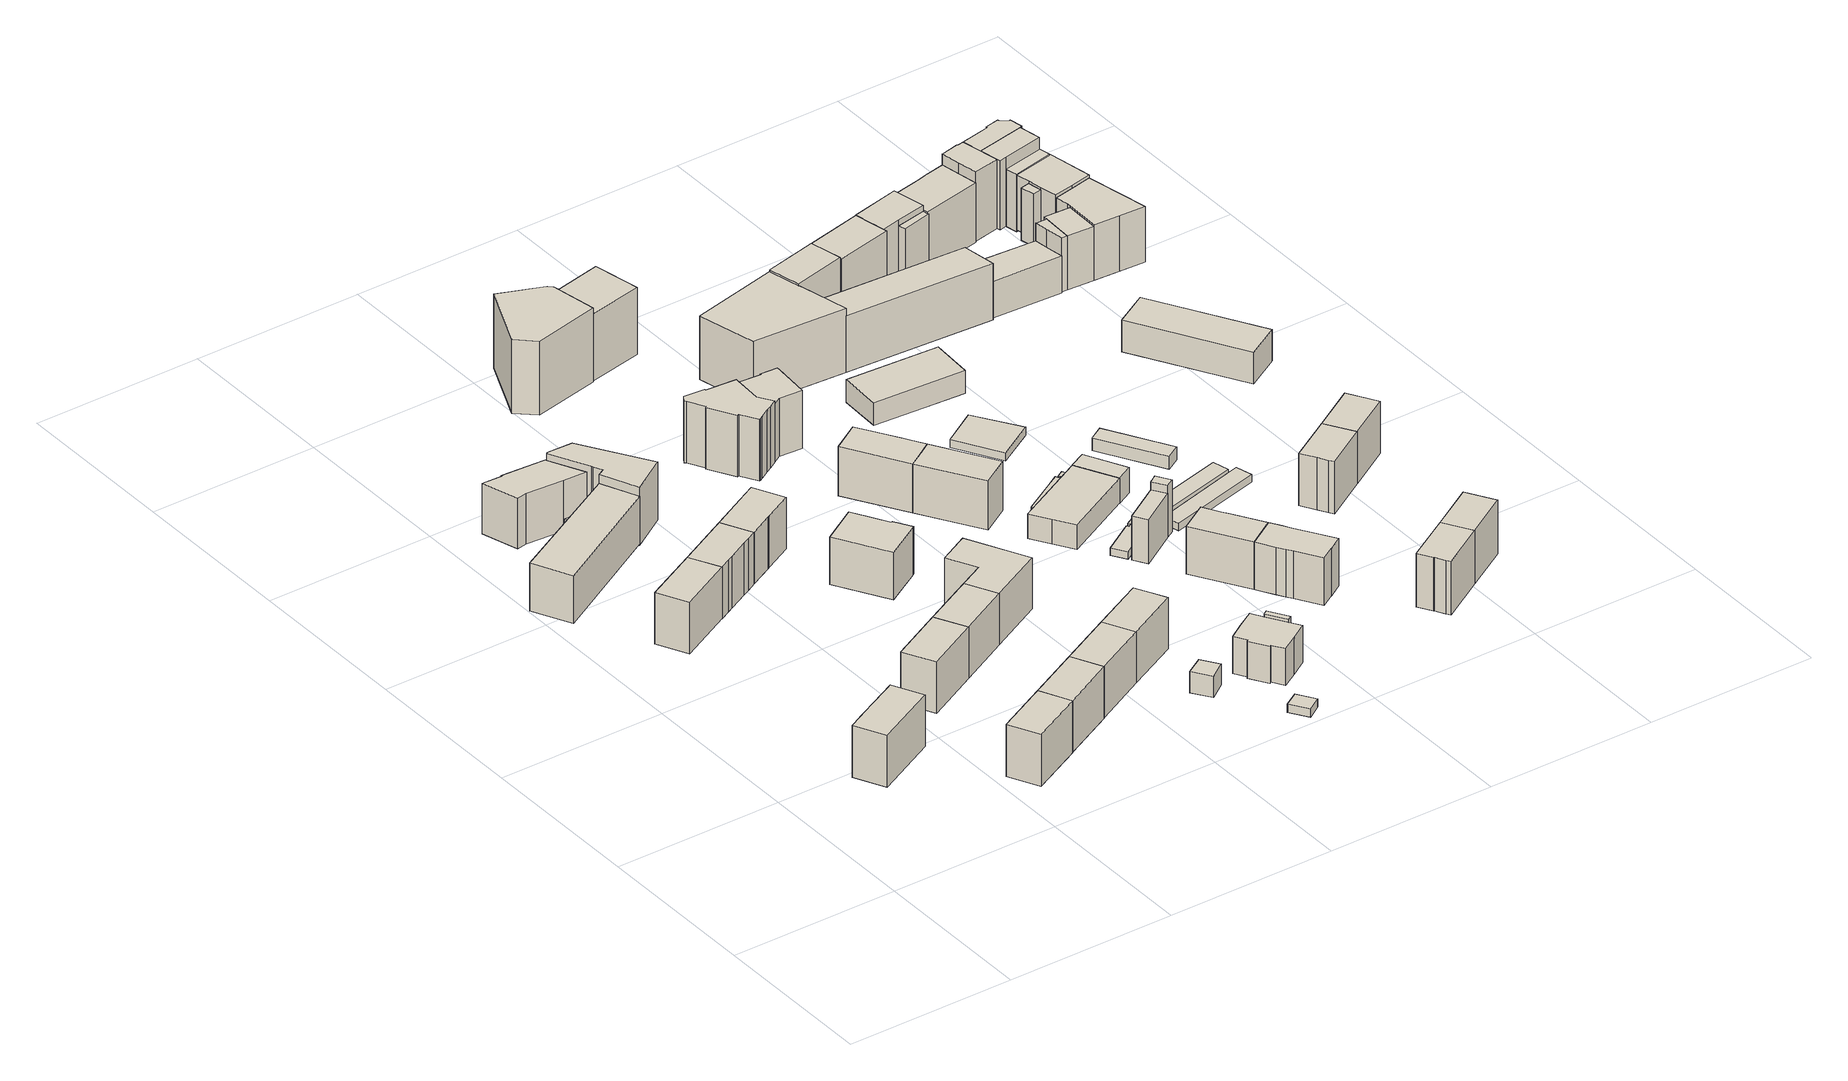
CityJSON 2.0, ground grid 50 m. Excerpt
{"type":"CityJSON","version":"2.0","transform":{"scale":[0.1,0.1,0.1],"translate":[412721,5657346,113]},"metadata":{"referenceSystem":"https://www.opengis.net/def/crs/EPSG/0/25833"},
"CityObjects":{
"building1":{"type":"Building","attributes":{"Dachtyp_tdc":"tdcFreeFormRoof","Gemeindeschluessel":14612000,"Dachneigung":37.31,"QualitaetDacherkennung":84,"Geometrietyp2DReferenz":"3000","measuredHeight":17.59,"function":"31001_9998","roofType":"5000"},"geometry":[{"type":"Solid","lod":"1","boundaries":[[[[0,1,2,3,4,5,6]],[[7,8,9,10,11,12,13]],[[6,8,7,0]],[[5,9,8,6]],[[4,10,9,5]],[[3,11,10,4]],[[2,12,11,3]],[[1,13,12,2]],[[0,7,13,1]]]]}]},
"building2":{"type":"Building","attributes":{"Dachtyp_tdc":"tdcHipAndGableRoof","Gemeindeschluessel":14612000,"Dachneigung":37.49,"QualitaetDacherkennung":73,"Geometrietyp2DReferenz":"3000","measuredHeight":17.49,"function":"31001_9998","roofType":"5000"},"geometry":[{"type":"Solid","lod":"1","boundaries":[[[[14,15,16,17]],[[18,19,20,21]],[[17,19,18,14]],[[16,20,19,17]],[[15,21,20,16]],[[14,18,21,15]]]]}]},
"building3":{"type":"Building","attributes":{"Dachtyp_tdc":"tdcGableRoof","Gemeindeschluessel":14612000,"Dachneigung":56.73,"QualitaetDacherkennung":18,"Geometrietyp2DReferenz":"3000","measuredHeight":18.36,"function":"31001_9998","roofType":"3100"},"geometry":[{"type":"Solid","lod":"1","boundaries":[[[[22,23,24,25]],[[26,27,28,29]],[[25,27,26,22]],[[24,28,27,25]],[[23,29,28,24]],[[22,26,29,23]]]]}]},
"building4":{"type":"Building","attributes":{"Dachtyp_tdc":"tdcPolyFlatRoof","Gemeindeschluessel":14612000,"Dachneigung":0,"QualitaetDacherkennung":58,"Geometrietyp2DReferenz":"3000","measuredHeight":15.76,"function":"31001_9998","roofType":"1000"},"geometry":[{"type":"Solid","lod":"1","boundaries":[[[[30,31,32,33]],[[34,35,36,37]],[[33,35,34,30]],[[32,36,35,33]],[[31,37,36,32]],[[30,34,37,31]]]]}]},
"building5":{"type":"Building","attributes":{"Dachtyp_tdc":"tdcFreeFormRoof","Gemeindeschluessel":14612000,"Dachneigung":40.4,"QualitaetDacherkennung":59,"Geometrietyp2DReferenz":"3000","measuredHeight":17.78,"function":"31001_9998","roofType":"5000"},"geometry":[{"type":"Solid","lod":"1","boundaries":[[[[38,39,40,41,42,43,44,45,46]],[[47,48,49,50,51,52,53,54,55]],[[46,48,47,38]],[[45,49,48,46]],[[44,50,49,45]],[[43,51,50,44]],[[42,52,51,43]],[[41,53,52,42]],[[40,54,53,41]],[[39,55,54,40]],[[38,47,55,39]]]]}]},
"building6":{"type":"Building","attributes":{"Dachtyp_tdc":"tdcHipAndGableRoof","Gemeindeschluessel":14612000,"Dachneigung":37.63,"QualitaetDacherkennung":82,"Geometrietyp2DReferenz":"3000","measuredHeight":17.56,"function":"31001_9998","roofType":"5000"},"geometry":[{"type":"Solid","lod":"1","boundaries":[[[[56,57,58,59]],[[60,61,62,63]],[[59,61,60,56]],[[58,62,61,59]],[[57,63,62,58]],[[56,60,63,57]]]]}]},
"building7":{"type":"Building","attributes":{"Dachtyp_tdc":"tdcFreeFormRoof","Gemeindeschluessel":14612000,"Dachneigung":37.42,"QualitaetDacherkennung":74,"Geometrietyp2DReferenz":"3000","measuredHeight":17.55,"function":"31001_9998","roofType":"5000"},"geometry":[{"type":"Solid","lod":"1","boundaries":[[[[64,65,66,15,14,67,68,69]],[[70,71,72,73,74,75,76,77]],[[69,71,70,64]],[[68,72,71,69]],[[67,73,72,68]],[[14,74,73,67]],[[15,75,74,14]],[[66,76,75,15]],[[65,77,76,66]],[[64,70,77,65]]]]}]},
"building8":{"type":"Building","attributes":{"Dachtyp_tdc":"tdcFreeFormRoof","Gemeindeschluessel":14612000,"Dachneigung":25.78,"QualitaetDacherkennung":11,"Geometrietyp2DReferenz":"3000","measuredHeight":4.88,"function":"31001_9998","roofType":"5000"},"geometry":[{"type":"Solid","lod":"1","boundaries":[[[[78,79,80,81,82]],[[83,84,85,86,87]],[[82,84,83,78]],[[81,85,84,82]],[[80,86,85,81]],[[79,87,86,80]],[[78,83,87,79]]]]}]},
"building9":{"type":"Building","attributes":{"Dachtyp_tdc":"tdcPolyFlatRoof","Gemeindeschluessel":14612000,"Dachneigung":0,"QualitaetDacherkennung":66,"Geometrietyp2DReferenz":"3000","measuredHeight":15.68,"function":"31001_9998","roofType":"1000"},"geometry":[{"type":"Solid","lod":"1","boundaries":[[[[32,31,88,89]],[[90,91,92,93]],[[89,91,90,32]],[[88,92,91,89]],[[31,93,92,88]],[[32,90,93,31]]]]}]},
"building10":{"type":"Building","attributes":{"Dachtyp_tdc":"tdcFreeFormRoof","Gemeindeschluessel":14612000,"Dachneigung":27.14,"QualitaetDacherkennung":54,"Geometrietyp2DReferenz":"3000","measuredHeight":19.31,"function":"31001_9998","roofType":"5000"},"geometry":[{"type":"Solid","lod":"1","boundaries":[[[[94,95,96,97,98,99,100,101,102,103]],[[104,105,106,107,108,109,83,87,110,111]],[[103,105,104,94]],[[102,106,105,103]],[[101,107,106,102]],[[100,108,107,101]],[[99,109,108,100]],[[98,83,109,99]],[[97,87,83,98]],[[96,110,87,97]],[[95,111,110,96]],[[94,104,111,95]]]]}]},
"building11":{"type":"Building","attributes":{"Dachtyp_tdc":"tdcGableRoof","Gemeindeschluessel":14612000,"Dachneigung":37.7,"QualitaetDacherkennung":90,"Geometrietyp2DReferenz":"3000","measuredHeight":17.55,"function":"31001_9998","roofType":"3100"},"geometry":[{"type":"Solid","lod":"1","boundaries":[[[[57,56,112,113]],[[63,114,115,60]],[[113,114,63,57]],[[112,115,114,113]],[[56,60,115,112]],[[57,63,60,56]]]]}]},
"building12":{"type":"Building","attributes":{"Dachtyp_tdc":"tdcHipAndGableRoof","Gemeindeschluessel":14612000,"Dachneigung":37.66,"QualitaetDacherkennung":71,"Geometrietyp2DReferenz":"3000","measuredHeight":17.56,"function":"31001_9998","roofType":"5000"},"geometry":[{"type":"Solid","lod":"1","boundaries":[[[[116,66,65,117,118,119]],[[120,121,122,123,77,76]],[[119,121,120,116]],[[118,122,121,119]],[[117,123,122,118]],[[65,77,123,117]],[[66,76,77,65]],[[116,120,76,66]]]]}]},
"building13":{"type":"Building","attributes":{"Dachtyp_tdc":"tdcPolyFlatRoof","Gemeindeschluessel":14612000,"Dachneigung":0,"QualitaetDacherkennung":64,"Geometrietyp2DReferenz":"3000","measuredHeight":15.6,"function":"31001_9998","roofType":"1000"},"geometry":[{"type":"Solid","lod":"1","boundaries":[[[[89,88,124,125]],[[126,127,128,129]],[[125,127,126,89]],[[124,128,127,125]],[[88,129,128,124]],[[89,126,129,88]]]]}]},
"building14":{"type":"Building","attributes":{"Gemeindeschluessel":14612000,"Geometrietyp2DReferenz":"3000","function":"31001_9998","roofType":"9999"},"children":["building14-1","building14-2"]},
"building14-1":{"type":"BuildingPart","attributes":{"Dachtyp_tdc":"tdcHipRoof","Dachneigung":26.71,"QualitaetDacherkennung":68,"Geometrietyp2DReferenz":"3000","measuredHeight":16.12,"roofType":"3200"},"parents":["building14"],"geometry":[{"type":"Solid","lod":"1","boundaries":[[[[130,131,132,133,134,135,136,137]],[[138,139,140,141,142,143,144,145]],[[137,139,138,130]],[[136,140,139,137]],[[135,141,140,136]],[[134,142,141,135]],[[133,143,142,134]],[[132,144,143,133]],[[131,145,144,132]],[[130,138,145,131]]]]}]},
"building14-2":{"type":"BuildingPart","attributes":{"Dachtyp_tdc":"tdcFreeFormRoof","Dachneigung":53.69,"QualitaetDacherkennung":8,"Geometrietyp2DReferenz":"3000","measuredHeight":12.35,"roofType":"5000"},"parents":["building14"],"geometry":[{"type":"Solid","lod":"1","boundaries":[[[[146,147,148,149,150,151,152,153,154]],[[155,144,156,157,158,159,160,138,145]],[[154,144,155,146]],[[153,156,144,154]],[[152,157,156,153]],[[151,158,157,152]],[[150,159,158,151]],[[149,160,159,150]],[[148,138,160,149]],[[147,145,138,148]],[[146,155,145,147]]]]}]},
"building15":{"type":"Building","attributes":{"Dachtyp_tdc":"tdcFreeFormRoof","Gemeindeschluessel":14612000,"Dachneigung":37.22,"QualitaetDacherkennung":88,"Geometrietyp2DReferenz":"3000","measuredHeight":17.52,"function":"31001_9998","roofType":"5000"},"geometry":[{"type":"Solid","lod":"1","boundaries":[[[[113,112,161,162,163,164]],[[114,165,166,167,168,115]],[[164,165,114,113]],[[163,166,165,164]],[[162,167,166,163]],[[161,168,167,162]],[[112,115,168,161]],[[113,114,115,112]]]]}]},
"building16":{"type":"Building","attributes":{"Dachtyp_tdc":"tdcPolyFlatRoof","Gemeindeschluessel":14612000,"Dachneigung":0,"QualitaetDacherkennung":68,"Geometrietyp2DReferenz":"3000","measuredHeight":15.61,"function":"31001_9998","roofType":"1000"},"geometry":[{"type":"Solid","lod":"1","boundaries":[[[[124,169,170,125]],[[128,127,171,172]],[[125,127,128,124]],[[170,171,127,125]],[[169,172,171,170]],[[124,128,172,169]]]]}]},
"building17":{"type":"Building","attributes":{"Dachtyp_tdc":"tdcGableRoof","Gemeindeschluessel":14612000,"Dachneigung":62.42,"QualitaetDacherkennung":8,"Geometrietyp2DReferenz":"3000","measuredHeight":9.62,"function":"31001_9998","roofType":"3100"},"geometry":[{"type":"Solid","lod":"1","boundaries":[[[[173,174,175,176]],[[177,178,179,180]],[[176,178,177,173]],[[175,179,178,176]],[[174,180,179,175]],[[173,177,180,174]]]]}]},
"building18":{"type":"Building","attributes":{"Gemeindeschluessel":14612000,"Dachtyp_tdc":"tdcPolyFlatRoof","Dachneigung":0,"QualitaetDacherkennung":69,"Geometrietyp2DReferenz":"3000","measuredHeight":2.48,"function":"31001_9998","roofType":"1000"},"geometry":[{"type":"Solid","lod":"1","boundaries":[[[[181,182,183,184]],[[185,186,187,188]],[[184,186,185,181]],[[183,187,186,184]],[[182,188,187,183]],[[181,185,188,182]]]]}]},
"building19":{"type":"Building","attributes":{"Dachtyp_tdc":"tdcFreeFormRoof","Gemeindeschluessel":14612000,"Dachneigung":34.98,"QualitaetDacherkennung":6,"Geometrietyp2DReferenz":"3000","measuredHeight":25.79,"function":"31001_9998","roofType":"5000"},"geometry":[{"type":"Solid","lod":"1","boundaries":[[[[189,190,191,192,193,194]],[[195,196,197,198,199,200]],[[194,196,195,189]],[[193,197,196,194]],[[192,198,197,193]],[[191,199,198,192]],[[190,200,199,191]],[[189,195,200,190]]]]}]},
"building20":{"type":"Building","attributes":{"Dachtyp_tdc":"tdcFreeFormRoof","Gemeindeschluessel":14612000,"Dachneigung":42.36,"QualitaetDacherkennung":17,"Geometrietyp2DReferenz":"3000","measuredHeight":21.43,"function":"31001_9998","roofType":"5000"},"geometry":[{"type":"Solid","lod":"1","boundaries":[[[[201,202,203,204,205,206,207,208,209,210,211,212,213,214,215,216,217,218]],[[219,220,221,222,223,224,225,226,227,228,229,230,231,232,233,234,235,236]],[[218,220,219,201]],[[217,221,220,218]],[[216,222,221,217]],[[215,223,222,216]],[[214,224,223,215]],[[213,225,224,214]],[[212,226,225,213]],[[211,227,226,212]],[[210,228,227,211]],[[209,229,228,210]],[[208,230,229,209]],[[207,231,230,208]],[[206,232,231,207]],[[205,233,232,206]],[[204,234,233,205]],[[203,235,234,204]],[[202,236,235,203]],[[201,219,236,202]]]]}]},
"building21":{"type":"Building","attributes":{"Gemeindeschluessel":14612000,"Geometrietyp2DReferenz":"3000","function":"31001_9998","roofType":"9999"},"children":["building21-1","building21-2"]},
"building21-1":{"type":"BuildingPart","attributes":{"Dachtyp_tdc":"tdcGableRoof","Dachneigung":27.42,"QualitaetDacherkennung":40,"Geometrietyp2DReferenz":"3000","measuredHeight":12.83,"roofType":"3100"},"parents":["building21"],"geometry":[{"type":"Solid","lod":"1","boundaries":[[[[237,238,239,240,241,242,243,244,245,246,247,248]],[[249,250,251,252,253,254,255,256,257,258,259,260]],[[248,250,249,237]],[[247,251,250,248]],[[246,252,251,247]],[[245,253,252,246]],[[244,254,253,245]],[[243,255,254,244]],[[242,256,255,243]],[[241,257,256,242]],[[240,258,257,241]],[[239,259,258,240]],[[238,260,259,239]],[[237,249,260,238]]]]}]},
"building21-2":{"type":"BuildingPart","attributes":{"Dachtyp_tdc":"tdcPolyFlatRoof","Dachneigung":13.29,"QualitaetDacherkennung":65,"Geometrietyp2DReferenz":"3000","measuredHeight":12.29,"roofType":"2100"},"parents":["building21"],"geometry":[{"type":"Solid","lod":"1","boundaries":[[[[261,262,263,264]],[[265,256,255,266]],[[264,256,265,261]],[[263,255,256,264]],[[262,266,255,263]],[[261,265,266,262]]]]}]},
"building22":{"type":"Building","attributes":{"Dachtyp_tdc":"tdcHipAndGableRoof","Gemeindeschluessel":14612000,"Dachneigung":37.84,"QualitaetDacherkennung":71,"Geometrietyp2DReferenz":"3000","measuredHeight":16.84,"function":"31001_9998","roofType":"5000"},"geometry":[{"type":"Solid","lod":"1","boundaries":[[[[267,268,269,270,271,272,273]],[[274,275,276,277,278,279,280]],[[273,275,274,267]],[[272,276,275,273]],[[271,277,276,272]],[[270,278,277,271]],[[269,279,278,270]],[[268,280,279,269]],[[267,274,280,268]]]]}]},
"building23":{"type":"Building","attributes":{"Dachtyp_tdc":"tdcFreeFormRoof","Gemeindeschluessel":14612000,"Dachneigung":32.94,"QualitaetDacherkennung":48,"Geometrietyp2DReferenz":"3000","measuredHeight":19.99,"function":"31001_9998","roofType":"5000"},"geometry":[{"type":"Solid","lod":"1","boundaries":[[[[281,282,283,284,285,286,287,288,289]],[[290,291,292,293,294,295,296,297,298]],[[289,291,290,281]],[[288,292,291,289]],[[287,293,292,288]],[[286,294,293,287]],[[285,295,294,286]],[[284,296,295,285]],[[283,297,296,284]],[[282,298,297,283]],[[281,290,298,282]]]]}]},
"building24":{"type":"Building","attributes":{"Dachtyp_tdc":"tdcHipAndGableRoof","Gemeindeschluessel":14612000,"Dachneigung":37.52,"QualitaetDacherkennung":76,"Geometrietyp2DReferenz":"3000","measuredHeight":16.82,"function":"31001_9998","roofType":"5000"},"geometry":[{"type":"Solid","lod":"1","boundaries":[[[[267,273,272,299,300,301,302]],[[274,303,304,305,306,276,275]],[[302,303,274,267]],[[301,304,303,302]],[[300,305,304,301]],[[299,306,305,300]],[[272,276,306,299]],[[273,275,276,272]],[[267,274,275,273]]]]}]},
"building25":{"type":"Building","attributes":{"Dachtyp_tdc":"tdcGableRoof","Gemeindeschluessel":14612000,"Dachneigung":31.89,"QualitaetDacherkennung":71,"Geometrietyp2DReferenz":"3000","measuredHeight":22.66,"function":"31001_9998","roofType":"3100"},"geometry":[{"type":"Solid","lod":"1","boundaries":[[[[307,308,309,310]],[[311,312,313,314]],[[310,312,311,307]],[[309,313,312,310]],[[308,314,313,309]],[[307,311,314,308]]]]}]},
"building26":{"type":"Building","attributes":{"Gemeindeschluessel":14612000,"Geometrietyp2DReferenz":"3000","function":"31001_3211","roofType":"9999"},"children":["building26-1","building26-2"]},
"building26-1":{"type":"BuildingPart","attributes":{"Dachtyp_tdc":"tdcGableRoof","Dachneigung":14.42,"QualitaetDacherkennung":84,"Geometrietyp2DReferenz":"3000","measuredHeight":8.41,"roofType":"3100"},"parents":["building26"],"geometry":[{"type":"Solid","lod":"1","boundaries":[[[[315,316,317,318,319,320,321,322]],[[323,324,325,326,327,328,329,330]],[[322,323,330,315]],[[321,324,323,322]],[[320,325,324,321]],[[319,326,325,320]],[[318,327,326,319]],[[317,328,327,318]],[[316,329,328,317]],[[315,330,329,316]]]]}]},
"building26-2":{"type":"BuildingPart","attributes":{"Dachtyp_tdc":"tdcHipAndGableRoof","Dachneigung":12.96,"QualitaetDacherkennung":10,"Geometrietyp2DReferenz":"3000","measuredHeight":4.98,"roofType":"5000"},"parents":["building26"],"geometry":[{"type":"Solid","lod":"1","boundaries":[[[[331,332,333,334,335,336,337,338,339,340,341,342,343]],[[344,345,346,347,348,349,350,351,352,353,323,330,354]],[[343,345,344,331]],[[342,346,345,343]],[[341,347,346,342]],[[340,348,347,341]],[[339,349,348,340]],[[338,350,349,339]],[[337,351,350,338]],[[336,352,351,337]],[[335,353,352,336]],[[334,323,353,335]],[[333,330,323,334]],[[332,354,330,333]],[[331,344,354,332]]]]}]},
"building27":{"type":"Building","attributes":{"Dachtyp_tdc":"tdcFreeFormRoof","Gemeindeschluessel":14612000,"Dachneigung":55.69,"QualitaetDacherkennung":5,"Geometrietyp2DReferenz":"3000","measuredHeight":15.12,"function":"31001_2463","roofType":"5000"},"geometry":[{"type":"Solid","lod":"1","boundaries":[[[[355,356,357,358]],[[359,360,361,362]],[[358,360,359,355]],[[357,361,360,358]],[[356,362,361,357]],[[355,359,362,356]]]]}]},
"building28":{"type":"Building","attributes":{"Dachtyp_tdc":"tdcFreeFormRoof","Gemeindeschluessel":14612000,"Dachneigung":37.67,"QualitaetDacherkennung":86,"Geometrietyp2DReferenz":"3000","measuredHeight":16.3,"function":"31001_9998","roofType":"5000"},"geometry":[{"type":"Solid","lod":"1","boundaries":[[[[363,364,365,366,367,368]],[[369,370,371,372,373,374]],[[368,370,369,363]],[[367,371,370,368]],[[366,372,371,367]],[[365,373,372,366]],[[364,374,373,365]],[[363,369,374,364]]]]}]},
"building29":{"type":"Building","attributes":{"Dachtyp_tdc":"tdcFreeFormRoof","Gemeindeschluessel":14612000,"Dachneigung":62.03,"QualitaetDacherkennung":12,"Geometrietyp2DReferenz":"3000","measuredHeight":17.11,"function":"31001_2463","roofType":"5000"},"geometry":[{"type":"Solid","lod":"1","boundaries":[[[[375,376,377,378,379]],[[380,381,382,383,384]],[[379,381,380,375]],[[378,382,381,379]],[[377,383,382,378]],[[376,384,383,377]],[[375,380,384,376]]]]}]},
"building30":{"type":"Building","attributes":{"Dachtyp_tdc":"tdcGableRoof","Gemeindeschluessel":14612000,"Dachneigung":37.7,"QualitaetDacherkennung":87,"Geometrietyp2DReferenz":"3000","measuredHeight":16.27,"function":"31001_9998","roofType":"3100"},"geometry":[{"type":"Solid","lod":"1","boundaries":[[[[385,386,387,388,389,390,391,392,393,394,365,395,364,396]],[[397,398,374,399,373,400,401,402,403,404,405,406,407,408]],[[396,398,397,385]],[[364,374,398,396]],[[395,399,374,364]],[[365,373,399,395]],[[394,400,373,365]],[[393,401,400,394]],[[392,402,401,393]],[[391,403,402,392]],[[390,404,403,391]],[[389,405,404,390]],[[388,406,405,389]],[[387,407,406,388]],[[386,408,407,387]],[[385,397,408,386]]]]}]},
"building31":{"type":"Building","attributes":{"Dachtyp_tdc":"tdcGableRoof","Gemeindeschluessel":14612000,"Dachneigung":14.26,"QualitaetDacherkennung":82,"Geometrietyp2DReferenz":"3000","measuredHeight":8.62,"function":"31001_3211","roofType":"3100"},"geometry":[{"type":"Solid","lod":"1","boundaries":[[[[409,410,411,412]],[[413,414,415,416]],[[412,414,413,409]],[[411,415,414,412]],[[410,416,415,411]],[[409,413,416,410]]]]}]},
"building32":{"type":"Building","attributes":{"Dachtyp_tdc":"tdcPolyFlatRoof","Gemeindeschluessel":14612000,"Dachneigung":0,"QualitaetDacherkennung":53,"Geometrietyp2DReferenz":"3000","measuredHeight":2.45,"function":"31001_9998","roofType":"1000"},"geometry":[{"type":"Solid","lod":"1","boundaries":[[[[417,418,419,420]],[[421,422,423,424]],[[420,422,421,417]],[[419,423,422,420]],[[418,424,423,419]],[[417,421,424,418]]]]}]},
"building33":{"type":"Building","attributes":{"Dachtyp_tdc":"tdcPolyFlatRoof","Gemeindeschluessel":14612000,"Dachneigung":0,"QualitaetDacherkennung":43,"Geometrietyp2DReferenz":"3000","measuredHeight":2.21,"function":"31001_2463","roofType":"1000"},"geometry":[{"type":"Solid","lod":"1","boundaries":[[[[425,426,427,428,429,430,431,432,433,434,435]],[[436,437,438,439,440,441,442,443,444,445,446]],[[435,437,436,425]],[[434,438,437,435]],[[433,439,438,434]],[[432,440,439,433]],[[431,441,440,432]],[[430,442,441,431]],[[429,443,442,430]],[[428,444,443,429]],[[427,445,444,428]],[[426,446,445,427]],[[425,436,446,426]]]]}]},
"building34":{"type":"Building","attributes":{"Dachtyp_tdc":"tdcGableRoof","Gemeindeschluessel":14612000,"Dachneigung":51.51,"QualitaetDacherkennung":1,"Geometrietyp2DReferenz":"3000","measuredHeight":12.62,"function":"31001_9998","roofType":"3100"},"geometry":[{"type":"Solid","lod":"1","boundaries":[[[[447,448,449,450]],[[451,452,453,454]],[[450,452,451,447]],[[449,453,452,450]],[[448,454,453,449]],[[447,451,454,448]]]]}]},
"building35":{"type":"Building","attributes":{"Dachtyp_tdc":"tdcPolyFlatRoof","Gemeindeschluessel":14612000,"Dachneigung":0,"QualitaetDacherkennung":70,"Geometrietyp2DReferenz":"3000","measuredHeight":2.28,"function":"31001_2463","roofType":"1000"},"geometry":[{"type":"Solid","lod":"1","boundaries":[[[[455,456,457,458]],[[459,460,461,462]],[[458,460,459,455]],[[457,461,460,458]],[[456,462,461,457]],[[455,459,462,456]]]]}]},
"building36":{"type":"Building","attributes":{"Gemeindeschluessel":14612000,"Geometrietyp2DReferenz":"3000","function":"31001_9998","roofType":"9999"},"children":["building36-1","building36-2","building36-3"]},
"building36-1":{"type":"BuildingPart","attributes":{"Dachtyp_tdc":"tdcGableRoof","Dachneigung":32.47,"QualitaetDacherkennung":62,"Geometrietyp2DReferenz":"3000","measuredHeight":21.5,"roofType":"3100"},"parents":["building36"],"geometry":[{"type":"Solid","lod":"1","boundaries":[[[[463,464,465,466]],[[467,468,469,470]],[[466,468,467,463]],[[465,469,468,466]],[[464,470,469,465]],[[463,467,470,464]]]]}]},
"building36-2":{"type":"BuildingPart","attributes":{"Dachtyp_tdc":"tdcGableRoof","Dachneigung":34.67,"QualitaetDacherkennung":63,"Geometrietyp2DReferenz":"3000","measuredHeight":18.87,"roofType":"3100"},"parents":["building36"],"geometry":[{"type":"Solid","lod":"1","boundaries":[[[[471,472,473,474,475]],[[476,477,478,479,480]],[[475,477,476,471]],[[474,478,477,475]],[[473,479,478,474]],[[472,480,479,473]],[[471,476,480,472]]]]}]},
"building36-3":{"type":"BuildingPart","attributes":{"Dachtyp_tdc":"tdcCutTentRoof","Dachneigung":0.746,"QualitaetDacherkennung":28,"Geometrietyp2DReferenz":"3000","measuredHeight":21.14,"roofType":"9999"},"parents":["building36"],"geometry":[{"type":"Solid","lod":"1","boundaries":[[[[481,482,483,484,485,486]],[[487,488,467,470,477,476]],[[486,488,487,481]],[[485,467,488,486]],[[484,470,467,485]],[[483,477,470,484]],[[482,476,477,483]],[[481,487,476,482]]]]}]},
"building37":{"type":"Building","attributes":{"Dachtyp_tdc":"tdcGableRoof","Gemeindeschluessel":14612000,"Dachneigung":13.82,"QualitaetDacherkennung":83,"Geometrietyp2DReferenz":"3000","measuredHeight":16.9,"function":"31001_9998","roofType":"3100"},"geometry":[{"type":"Solid","lod":"1","boundaries":[[[[489,490,491,492,493,494,495,496]],[[497,498,499,500,501,502,503,504]],[[496,498,497,489]],[[495,499,498,496]],[[494,500,499,495]],[[493,501,500,494]],[[492,502,501,493]],[[491,503,502,492]],[[490,504,503,491]],[[489,497,504,490]]]]}]},
"building38":{"type":"Building","attributes":{"Dachtyp_tdc":"tdcGableRoof","Gemeindeschluessel":14612000,"Dachneigung":18.54,"QualitaetDacherkennung":5,"Geometrietyp2DReferenz":"3000","measuredHeight":6.96,"function":"31001_2463","roofType":"3100"},"geometry":[{"type":"Solid","lod":"1","boundaries":[[[[505,506,507,508]],[[509,510,511,512]],[[508,510,509,505]],[[507,511,510,508]],[[506,512,511,507]],[[505,509,512,506]]]]}]},
"building39":{"type":"Building","attributes":{"Dachtyp_tdc":"tdcGableRoof","Gemeindeschluessel":14612000,"Dachneigung":13.96,"QualitaetDacherkennung":88,"Geometrietyp2DReferenz":"3000","measuredHeight":16.91,"function":"31001_9998","roofType":"3100"},"geometry":[{"type":"Solid","lod":"1","boundaries":[[[[493,491,513,514]],[[501,515,516,503]],[[514,515,501,493]],[[513,516,515,514]],[[491,503,516,513]],[[493,501,503,491]]]]}]},
"building40":{"type":"Building","attributes":{"Dachtyp_tdc":"tdcGableRoof","Gemeindeschluessel":14612000,"Dachneigung":32.91,"QualitaetDacherkennung":62,"Geometrietyp2DReferenz":"3000","measuredHeight":21.53,"function":"31001_9998","roofType":"3100"},"geometry":[{"type":"Solid","lod":"1","boundaries":[[[[517,518,519,520,521,522,523,524]],[[525,526,527,528,529,530,531,532]],[[524,526,525,517]],[[523,527,526,524]],[[522,528,527,523]],[[521,529,528,522]],[[520,530,529,521]],[[519,531,530,520]],[[518,532,531,519]],[[517,525,532,518]]]]}]},
"building41":{"type":"Building","attributes":{"Dachtyp_tdc":"tdcPolyFlatRoof","Gemeindeschluessel":14612000,"Dachneigung":0,"QualitaetDacherkennung":84,"Geometrietyp2DReferenz":"3000","measuredHeight":15.93,"function":"31001_9998","roofType":"1000"},"geometry":[{"type":"Solid","lod":"1","boundaries":[[[[533,534,535,536,537,538]],[[539,540,541,542,543,544]],[[538,540,539,533]],[[537,541,540,538]],[[536,542,541,537]],[[535,543,542,536]],[[534,544,543,535]],[[533,539,544,534]]]]}]},
"building42":{"type":"Building","attributes":{"Gemeindeschluessel":14612000,"Geometrietyp2DReferenz":"3000","function":"31001_9998","roofType":"9999"},"children":["building42-1","building42-2"]},
"building42-1":{"type":"BuildingPart","attributes":{"Dachtyp_tdc":"tdcPolyFlatRoof","Dachneigung":56.09,"QualitaetDacherkennung":28,"Geometrietyp2DReferenz":"3000","measuredHeight":19.27,"roofType":"2100"},"parents":["building42"],"geometry":[{"type":"Solid","lod":"1","boundaries":[[[[545,546,547,548,549]],[[550,551,552,553,554]],[[549,551,550,545]],[[548,552,551,549]],[[547,553,552,548]],[[546,554,553,547]],[[545,550,554,546]]]]}]},
"building42-2":{"type":"BuildingPart","attributes":{"Dachtyp_tdc":"tdcGableRoof","Dachneigung":30.26,"QualitaetDacherkennung":65,"Geometrietyp2DReferenz":"3000","measuredHeight":21.24,"roofType":"3100"},"parents":["building42"],"geometry":[{"type":"Solid","lod":"1","boundaries":[[[[555,556,557,558,559]],[[560,552,551,561,562]],[[559,552,560,555]],[[558,551,552,559]],[[557,561,551,558]],[[556,562,561,557]],[[555,560,562,556]]]]}]},
"building43":{"type":"Building","attributes":{"Dachtyp_tdc":"tdcPolyFlatRoof","Gemeindeschluessel":14612000,"Dachneigung":0,"QualitaetDacherkennung":91,"Geometrietyp2DReferenz":"3000","measuredHeight":15.95,"function":"31001_9998","roofType":"1000"},"geometry":[{"type":"Solid","lod":"1","boundaries":[[[[535,563,564,536]],[[543,542,565,566]],[[536,542,543,535]],[[564,565,542,536]],[[563,566,565,564]],[[535,543,566,563]]]]}]},
"building44":{"type":"Building","attributes":{"Dachtyp_tdc":"tdcFreeFormRoof","Gemeindeschluessel":14612000,"Dachneigung":23.11,"QualitaetDacherkennung":11,"Geometrietyp2DReferenz":"3000","measuredHeight":5.52,"function":"31001_9998","roofType":"5000"},"geometry":[{"type":"Solid","lod":"1","boundaries":[[[[567,568,569,570]],[[571,572,573,574]],[[570,572,571,567]],[[569,573,572,570]],[[568,574,573,569]],[[567,571,574,568]]]]}]},
"building45":{"type":"Building","attributes":{"Dachtyp_tdc":"tdcGableRoof","Gemeindeschluessel":14612000,"Dachneigung":17.85,"QualitaetDacherkennung":81,"Geometrietyp2DReferenz":"3000","measuredHeight":12.01,"function":"31001_9998","roofType":"3100"},"geometry":[{"type":"Solid","lod":"1","boundaries":[[[[575,576,577,578,579,580,581,582]],[[583,584,585,586,587,588,589,590]],[[582,584,583,575]],[[581,585,584,582]],[[580,586,585,581]],[[579,587,586,580]],[[578,588,587,579]],[[577,589,588,578]],[[576,590,589,577]],[[575,583,590,576]]]]}]},
"building46":{"type":"Building","attributes":{"Dachtyp_tdc":"tdcFreeFormRoof","Gemeindeschluessel":14612000,"Dachneigung":37.94,"QualitaetDacherkennung":58,"Geometrietyp2DReferenz":"3000","measuredHeight":20.31,"function":"31001_9998","roofType":"5000"},"geometry":[{"type":"Solid","lod":"1","boundaries":[[[[591,592,593,594,595,596]],[[597,598,599,600,601,602]],[[596,598,597,591]],[[595,599,598,596]],[[594,600,599,595]],[[593,601,600,594]],[[592,602,601,593]],[[591,597,602,592]]]]}]},
"building47":{"type":"Building","attributes":{"Dachtyp_tdc":"tdcHipRoof","Gemeindeschluessel":14612000,"Dachneigung":36.77,"QualitaetDacherkennung":83,"Geometrietyp2DReferenz":"3000","measuredHeight":11.8,"function":"31001_9998","roofType":"3200"},"geometry":[{"type":"Solid","lod":"1","boundaries":[[[[603,604,605,606]],[[607,608,609,610]],[[606,608,607,603]],[[605,609,608,606]],[[604,610,609,605]],[[603,607,610,604]]]]}]},
"building48":{"type":"Building","attributes":{"Gemeindeschluessel":14612000,"Geometrietyp2DReferenz":"3000","function":"31001_9998","roofType":"9999"},"children":["building48-1","building48-2","building48-3"]},
"building48-1":{"type":"BuildingPart","attributes":{"Dachtyp_tdc":"tdcFreeFormRoof","Dachneigung":16.62,"QualitaetDacherkennung":22,"Geometrietyp2DReferenz":"3000","measuredHeight":18.11,"roofType":"5000"},"parents":["building48"],"geometry":[{"type":"Solid","lod":"1","boundaries":[[[[611,612,613,614,615,616,617,618]],[[619,620,621,622,623,624,625,626]],[[618,620,619,611]],[[617,621,620,618]],[[616,622,621,617]],[[615,623,622,616]],[[614,624,623,615]],[[613,625,624,614]],[[612,626,625,613]],[[611,619,626,612]]]]}]},
"building48-2":{"type":"BuildingPart","attributes":{"Dachtyp_tdc":"tdcGableRoof","Dachneigung":14.14,"QualitaetDacherkennung":82,"Geometrietyp2DReferenz":"3000","measuredHeight":17.12,"roofType":"3100"},"parents":["building48"],"geometry":[{"type":"Solid","lod":"1","boundaries":[[[[627,628,629,630,631,632,633]],[[634,635,636,637,638,639,640]],[[633,635,634,627]],[[632,636,635,633]],[[631,637,636,632]],[[630,638,637,631]],[[629,639,638,630]],[[628,640,639,629]],[[627,634,640,628]]]]}]},
"building48-3":{"type":"BuildingPart","attributes":{"Dachtyp_tdc":"tdcGableRoof","Dachneigung":14.94,"QualitaetDacherkennung":65,"Geometrietyp2DReferenz":"3000","measuredHeight":17.14,"roofType":"3100"},"parents":["building48"],"geometry":[{"type":"Solid","lod":"1","boundaries":[[[[641,642,643,632]],[[620,636,644,621]],[[632,636,620,641]],[[643,644,636,632]],[[642,621,644,643]],[[641,620,621,642]]]]}]},
"building49":{"type":"Building","attributes":{"Gemeindeschluessel":14612000,"Geometrietyp2DReferenz":"3000","function":"31001_9998","roofType":"9999"},"children":["building49-1","building49-2","building49-3","building49-4"]},
"building49-1":{"type":"BuildingPart","attributes":{"Dachtyp_tdc":"tdcHipAndGableRoof","Dachneigung":10.71,"QualitaetDacherkennung":48,"Geometrietyp2DReferenz":"3000","measuredHeight":22.08,"roofType":"5000"},"parents":["building49"],"geometry":[{"type":"Solid","lod":"1","boundaries":[[[[645,646,647,648,649,650]],[[651,652,653,654,655,656]],[[650,652,651,645]],[[649,653,652,650]],[[648,654,653,649]],[[647,655,654,648]],[[646,656,655,647]],[[645,651,656,646]]]]}]},
"building49-2":{"type":"BuildingPart","attributes":{"Dachtyp_tdc":"tdcPolyFlatRoof","Dachneigung":29.82,"QualitaetDacherkennung":46,"Geometrietyp2DReferenz":"3000","measuredHeight":22.81,"roofType":"2100"},"parents":["building49"],"geometry":[{"type":"Solid","lod":"1","boundaries":[[[[657,658,659,660,661,662,663,664,665,666]],[[667,668,669,670,655,654,671,672,673,674]],[[666,668,667,657]],[[665,669,668,666]],[[664,670,669,665]],[[663,655,670,664]],[[662,654,655,663]],[[661,671,654,662]],[[660,672,671,661]],[[659,673,672,660]],[[658,674,673,659]],[[657,667,674,658]]]]}]},
"building49-3":{"type":"BuildingPart","attributes":{"Dachtyp_tdc":"tdcFreeFormRoof","Dachneigung":27.51,"QualitaetDacherkennung":54,"Geometrietyp2DReferenz":"3000","measuredHeight":19.11,"roofType":"5000"},"parents":["building49"],"geometry":[{"type":"Solid","lod":"1","boundaries":[[[[675,676,677,678,679,680]],[[681,682,651,656,683,684]],[[680,682,681,675]],[[679,651,682,680]],[[678,656,651,679]],[[677,683,656,678]],[[676,684,683,677]],[[675,681,684,676]]]]}]},
"building49-4":{"type":"BuildingPart","attributes":{"Dachtyp_tdc":"tdcGableRoof","Dachneigung":28.29,"QualitaetDacherkennung":71,"Geometrietyp2DReferenz":"3000","measuredHeight":22.67,"roofType":"3100"},"parents":["building49"],"geometry":[{"type":"Solid","lod":"1","boundaries":[[[[685,686,687,688,689,690,661,691,692]],[[693,694,671,695,653,696,697,698,699]],[[692,693,699,685]],[[691,694,693,692]],[[661,671,694,691]],[[690,695,671,661]],[[689,653,695,690]],[[688,696,653,689]],[[687,697,696,688]],[[686,698,697,687]],[[685,699,698,686]]]]}]},
"building50":{"type":"Building","attributes":{"Gemeindeschluessel":14612000,"Geometrietyp2DReferenz":"3000","function":"31001_9998","roofType":"9999"},"children":["building50-1","building50-2"]},
"building50-1":{"type":"BuildingPart","attributes":{"Dachtyp_tdc":"tdcFreeFormRoof","Dachneigung":42.4,"QualitaetDacherkennung":10,"Geometrietyp2DReferenz":"3000","measuredHeight":16.53,"roofType":"5000"},"parents":["building50"],"geometry":[{"type":"Solid","lod":"1","boundaries":[[[[700,701,702,703]],[[704,705,706,707]],[[703,705,704,700]],[[702,706,705,703]],[[701,707,706,702]],[[700,704,707,701]]]]}]},
"building50-2":{"type":"BuildingPart","attributes":{"Dachtyp_tdc":"tdcGableRoof","Dachneigung":27.05,"QualitaetDacherkennung":71,"Geometrietyp2DReferenz":"3000","measuredHeight":18.4,"roofType":"3100"},"parents":["building50"],"geometry":[{"type":"Solid","lod":"1","boundaries":[[[[708,709,710,711,712,713,714,715,716]],[[707,717,718,719,720,721,722,723,704]],[[716,717,707,708]],[[715,718,717,716]],[[714,719,718,715]],[[713,720,719,714]],[[712,721,720,713]],[[711,722,721,712]],[[710,723,722,711]],[[709,704,723,710]],[[708,707,704,709]]]]}]}
},
"vertices":[
[213,475,166],[258,385,166],[445,479,166],[400,568,166],[278,508,166],[259,498,166],[223,480,166],[213,475,9],[223,480,9],[259,498,9],[278,508,9],[400,568,9],[445,479,9],[258,385,9],
[370,1250,168],[325,1338,168],[164,1256,168],[209,1167,168],[370,1250,12],[209,1167,12],[164,1256,12],[325,1338,12],
[405,1654,152],[356,1761,152],[1,1570,152],[57,1458,152],[405,1654,7],[57,1458,7],[1,1570,7],[356,1761,7],
[570,154,172],[725,232,172],[681,321,172],[526,243,172],[570,154,14],[526,243,14],[681,321,14],[725,232,14],
[173,1926,157],[113,1929,157],[145,1821,157],[176,1826,157],[288,1819,157],[357,1815,157],[306,1918,157],[305,1922,157],[173,1929,157],[173,1926,4],[173,1929,4],[305,1922,4],[306,1918,4],[357,1815,4],[288,1819,4],[176,1826,4],[145,1821,4],[113,1929,4],
[709,657,173],[662,747,173],[504,666,173],[550,575,173],[709,657,17],[550,575,17],[504,666,17],[662,747,17],
[498,1315,168],[528,1331,168],[483,1419,168],[402,1267,168],[419,1275,168],[479,1306,168],[498,1315,11],[479,1306,11],[419,1275,11],[402,1267,11],[370,1250,11],[325,1338,11],[483,1419,11],[528,1331,11],
[365,1799,41],[363,1802,41],[357,1815,41],[288,1819,41],[308,1774,41],[365,1799,3],[308,1774,3],[288,1819,3],[357,1815,3],[363,1802,3],
[881,311,172],[837,400,172],[681,321,15],[837,400,15],[881,311,15],[725,232,15],
[310,1920,179],[310,1918,179],[306,1918,179],[363,1802,179],[365,1799,179],[377,1772,179],[356,1761,179],[405,1654,179],[510,1720,179],[386,1917,179],[310,1920,3],[386,1917,3],[510,1720,3],[405,1654,3],[356,1761,3],[377,1772,3],[306,1918,3],[310,1918,3],
[862,735,173],[816,825,173],[816,825,17],[862,735,17],
[643,1502,168],[598,1367,168],[604,1370,168],[688,1413,168],[643,1502,11],[688,1413,11],[604,1370,11],[598,1367,11],
[1040,392,172],[995,480,172],[837,400,16],[995,480,16],[1040,392,16],[881,311,16],
[847,1175,160],[844,1173,160],[810,1231,160],[784,1276,160],[678,1211,160],[767,1060,160],[874,1123,160],[877,1125,160],[847,1175,16],[877,1125,16],[874,1123,16],[767,1060,16],[678,1211,16],[784,1276,16],[810,1231,16],[844,1173,16],
[813,1226,123],[844,1173,123],[847,1175,123],[860,1183,123],[873,1190,123],[844,1240,123],[818,1225,123],[813,1233,123],[810,1231,123],[813,1226,16],[813,1233,16],[818,1225,16],[844,1240,16],[873,1190,16],[860,1183,16],
[1025,818,173],[935,994,173],[845,948,173],[889,862,173],[889,862,17],[845,948,17],[935,994,17],[1025,818,17],
[1197,471,172],[1152,559,172],[1152,559,16],[1197,471,16],
[1123,276,81],[1159,223,81],[1208,257,81],[1174,307,81],[1123,276,17],[1174,307,17],[1208,257,17],[1159,223,17],
[1272,61,40],[1307,8,40],[1348,36,40],[1314,87,40],[1272,61,15],[1314,87,15],[1348,36,15],[1307,8,15],
[749,2327,226],[725,2464,226],[714,2476,226],[583,2527,226],[498,2332,226],[551,2284,226],[749,2327,2],[551,2284,2],[498,2332,2],[583,2527,2],[714,2476,2],[725,2464,2],
[715,1889,193],[719,1884,193],[746,1837,193],[742,1834,193],[787,1757,193],[791,1759,193],[820,1709,193],[824,1711,193],[833,1716,193],[861,1732,193],[878,1742,193],[901,1755,193],[874,1798,193],[879,1891,193],[788,1898,193],[789,1902,193],[726,1907,193],[724,1903,193],[715,1889,6],[724,1903,6],[726,1907,6],[789,1902,6],[788,1898,6],[879,1891,6],[874,1798,6],[901,1755,6],[878,1742,6],[861,1732,6],[833,1716,6],[824,1711,6],[820,1709,6],[791,1759,6],[787,1757,6],[742,1834,6],[746,1837,6],[719,1884,6],
[1312,191,129],[1317,195,129],[1339,160,129],[1386,188,129],[1436,220,129],[1415,253,129],[1380,310,129],[1359,344,129],[1308,313,129],[1262,283,129],[1284,248,129],[1279,244,129],[1312,191,17],[1279,244,17],[1284,248,17],[1262,283,17],[1308,313,17],[1359,344,17],[1380,310,17],[1415,253,17],[1436,220,17],[1386,188,17],[1339,160,17],[1317,195,17],
[1428,261,138],[1392,318,138],[1380,310,138],[1415,253,138],[1428,261,17],[1392,318,17],
[1122,1404,165],[1097,1446,165],[1086,1464,165],[1016,1578,165],[933,1526,165],[1039,1353,165],[1081,1378,165],[1122,1404,16],[1081,1378,16],[1039,1353,16],[933,1526,16],[1016,1578,16],[1086,1464,16],[1097,1446,16],
[874,1798,183],[901,1755,183],[926,1770,183],[994,1765,183],[1003,1879,183],[1003,1885,183],[952,1889,183],[952,1885,183],[879,1891,183],[874,1798,7],[879,1891,7],[952,1885,7],[952,1889,7],[1003,1885,7],[1003,1879,7],[994,1765,7],[926,1770,7],[901,1755,7],
[1147,1177,165],[1230,1228,165],[1158,1345,165],[1147,1363,165],[1147,1363,16],[1158,1345,16],[1230,1228,16],[1147,1177,16],
[909,2359,209],[881,2498,209],[725,2464,209],[749,2327,209],[909,2359,5],[749,2327,5],[725,2464,5],[881,2498,5],
[1283,1125,93],[1204,1085,93],[1239,1028,93],[1275,970,93],[1487,1079,93],[1456,1139,93],[1425,1198,93],[1418,1194,93],[1418,1194,18],[1425,1198,18],[1456,1139,18],[1487,1079,18],[1275,970,18],[1239,1028,18],[1204,1085,18],[1283,1125,18],
[1354,1208,50],[1267,1157,50],[1283,1125,50],[1418,1194,50],[1409,1212,50],[1414,1215,50],[1416,1213,50],[1435,1222,50],[1425,1242,50],[1406,1232,50],[1409,1226,50],[1403,1223,50],[1398,1233,50],[1354,1208,18],[1398,1233,18],[1403,1223,18],[1409,1226,18],[1406,1232,18],[1425,1242,18],[1435,1222,18],[1416,1213,18],[1414,1215,18],[1409,1212,18],[1267,1157,18],
[1359,851,151],[1384,811,151],[1494,881,151],[1469,920,151],[1359,851,18],[1469,920,18],[1494,881,18],[1384,811,18],
[1433,719,162],[1530,560,162],[1612,611,162],[1555,704,162],[1543,722,162],[1515,769,162],[1433,719,18],[1515,769,18],[1543,722,18],[1555,704,18],[1612,611,18],[1530,560,18],
[1469,920,175],[1494,881,175],[1518,896,175],[1493,936,175],[1483,930,175],[1469,920,17],[1483,930,17],[1493,936,17],[1518,896,17],[1494,881,17],
[1575,486,162],[1587,468,162],[1631,397,162],[1671,422,162],[1672,422,162],[1713,448,162],[1674,511,162],[1654,543,162],[1642,562,162],[1632,579,162],[1570,585,162],[1562,508,162],[1575,486,18],[1562,508,18],[1570,585,18],[1632,579,18],[1642,562,18],[1654,543,18],[1674,511,18],[1713,448,18],[1672,422,18],[1671,422,18],[1631,397,18],[1587,468,18],
[1425,1198,94],[1487,1079,94],[1535,1103,94],[1474,1222,94],[1425,1198,17],[1474,1222,17],[1535,1103,17],[1487,1079,17],
[1481,1476,37],[1397,1606,37],[1294,1543,37],[1372,1411,37],[1481,1476,12],[1372,1411,12],[1294,1543,12],[1397,1606,12],
[1354,859,40],[1478,938,40],[1780,1015,40],[1768,1064,40],[1477,990,40],[1453,979,40],[1430,965,40],[1434,959,40],[1424,952,40],[1420,958,40],[1328,900,40],[1354,859,18],[1328,900,18],[1420,958,18],[1424,952,18],[1434,959,18],[1430,965,18],[1453,979,18],[1477,990,18],[1768,1064,18],[1780,1015,18],[1478,938,18],
[1473,1725,78],[1481,1852,78],[1205,1868,78],[1200,1741,78],[1473,1725,9],[1200,1741,9],[1205,1868,9],[1481,1852,9],
[1817,965,37],[1804,1015,37],[1524,940,37],[1536,892,37],[1817,965,15],[1536,892,15],[1524,940,15],[1804,1015,15],
[1229,2230,207],[1251,2134,207],[1406,2170,207],[1386,2266,207],[1229,2230,8],[1386,2266,8],[1406,2170,8],[1251,2134,8],
[1287,1980,179],[1728,1956,179],[1714,2054,179],[1714,2057,179],[1264,2081,179],[1287,1980,8],[1264,2081,8],[1714,2057,8],[1714,2054,8],[1728,1956,8],
[1008,1996,202],[1287,1980,202],[1264,2081,202],[1251,2134,202],[1229,2230,202],[968,2170,202],[1008,1996,8],[968,2170,8],
[1860,189,178],[1867,177,178],[1999,256,178],[1974,297,178],[1950,338,178],[1818,259,178],[1843,218,178],[1844,216,178],[1860,189,15],[1844,216,15],[1843,218,15],[1818,259,15],[1950,338,15],[1974,297,15],[1999,256,15],[1867,177,15],
[1572,1315,56],[1680,1131,56],[1721,1155,56],[1613,1339,56],[1572,1315,17],[1613,1339,17],[1721,1155,17],[1680,1131,17],
[2127,334,178],[2078,415,178],[2078,415,15],[2127,334,15],
[1564,2247,206],[1552,2304,206],[1386,2266,206],[1398,2210,206],[1406,2170,206],[1407,2165,206],[1573,2200,206],[1571,2210,206],[1564,2247,10],[1571,2210,10],[1573,2200,10],[1407,2165,10],[1406,2170,10],[1398,2210,10],[1386,2266,10],[1552,2304,10],
[1894,743,170],[1904,728,170],[2030,805,170],[1979,888,170],[1853,812,170],[1879,769,170],[1894,743,11],[1879,769,11],[1853,812,11],[1979,888,11],[2030,805,11],[1904,728,11],
[1631,2201,189],[1720,2221,189],[1719,2224,189],[1716,2240,189],[1626,2222,189],[1631,2201,12],[1626,2222,12],[1716,2240,12],[1719,2224,12],[1720,2221,12],
[1696,2337,207],[1552,2304,207],[1571,2210,207],[1626,2222,207],[1716,2240,207],[1696,2337,12],[1571,2210,12],[1552,2304,12],
[2159,883,170],[2108,966,170],[2108,966,11],[2159,883,11],
[1731,2167,48],[1698,2163,48],[1714,2054,48],[1756,2052,48],[1731,2167,16],[1756,2052,16],[1714,2054,16],[1698,2163,16],
[1923,2042,125],[1756,2052,125],[1714,2054,125],[1721,2006,125],[1728,1956,125],[1936,1947,125],[1936,1948,125],[1929,1995,125],[1923,2042,13],[1929,1995,13],[1936,1948,13],[1936,1947,13],[1728,1956,13],[1721,2006,13],[1714,2054,13],[1756,2052,13],
[1894,2259,195],[1874,2375,195],[1814,2363,195],[1788,2356,195],[1696,2337,195],[1719,2224,195],[1894,2259,15],[1719,2224,15],[1696,2337,15],[1788,2356,15],[1814,2363,15],[1874,2375,15],
[2001,1699,108],[1902,1642,108],[2085,1327,108],[2184,1384,108],[2001,1699,12],[2184,1384,12],[2085,1327,12],[1902,1642,12],
[2110,1939,183],[2188,1935,183],[2150,2124,183],[2094,2112,183],[2029,2099,183],[2036,2060,183],[2036,2048,183],[2034,1943,183],[2110,1939,15],[2034,1943,15],[2036,2048,15],[2036,2060,15],[2029,2099,15],[2094,2112,15],[2150,2124,15],[2188,1935,15],
[1957,2040,179],[1923,2041,179],[1923,2042,179],[1929,2001,179],[1936,1948,179],[1953,1947,179],[1955,2000,179],[1957,2040,15],[1955,2000,15],[1953,1947,15],[1936,1948,15],[1929,2001,15],[1923,2042,15],[1923,2041,15],
[2034,1943,179],[2036,2048,179],[1957,2052,179],[1957,2052,15],
[1996,2270,227],[2118,2294,227],[2105,2359,227],[1961,2331,227],[1972,2275,227],[1974,2265,227],[1996,2270,18],[1974,2265,18],[1972,2275,18],[1961,2331,18],[2105,2359,18],[2118,2294,18],
[2079,2416,228],[2078,2419,228],[2037,2411,228],[2038,2407,228],[1949,2389,228],[1961,2331,228],[2105,2359,228],[2111,2361,228],[2104,2400,228],[2099,2400,228],[2079,2416,18],[2099,2400,18],[2104,2400,18],[2111,2361,18],[1949,2389,18],[2038,2407,18],[2037,2411,18],[2078,2419,18],
[2123,2258,192],[2125,2262,192],[2124,2264,192],[2118,2294,192],[1996,2270,192],[2003,2234,192],[2123,2258,18],[2003,2234,18],[2124,2264,18],[2125,2262,18],
[1876,2376,228],[1874,2375,228],[1884,2319,228],[1894,2259,228],[1972,2275,228],[1960,2334,228],[1928,2385,228],[1928,2387,228],[1928,2387,18],[1928,2385,18],[1960,2334,18],[1894,2259,18],[1884,2319,18],[1874,2375,18],[1876,2376,18],
[2019,2152,183],[2011,2193,183],[1985,2188,183],[1993,2147,183],[2019,2152,24],[1993,2147,24],[1985,2188,24],[2011,2193,24],
[2011,2193,191],[2019,2152,191],[2029,2100,191],[2089,2112,191],[2151,2124,191],[2127,2259,191],[2123,2258,191],[2064,2246,191],[2003,2234,191],[2003,2234,24],[2064,2246,24],[2123,2258,24],[2127,2259,24],[2151,2124,24],[2089,2112,24],[2029,2100,24]
]}
